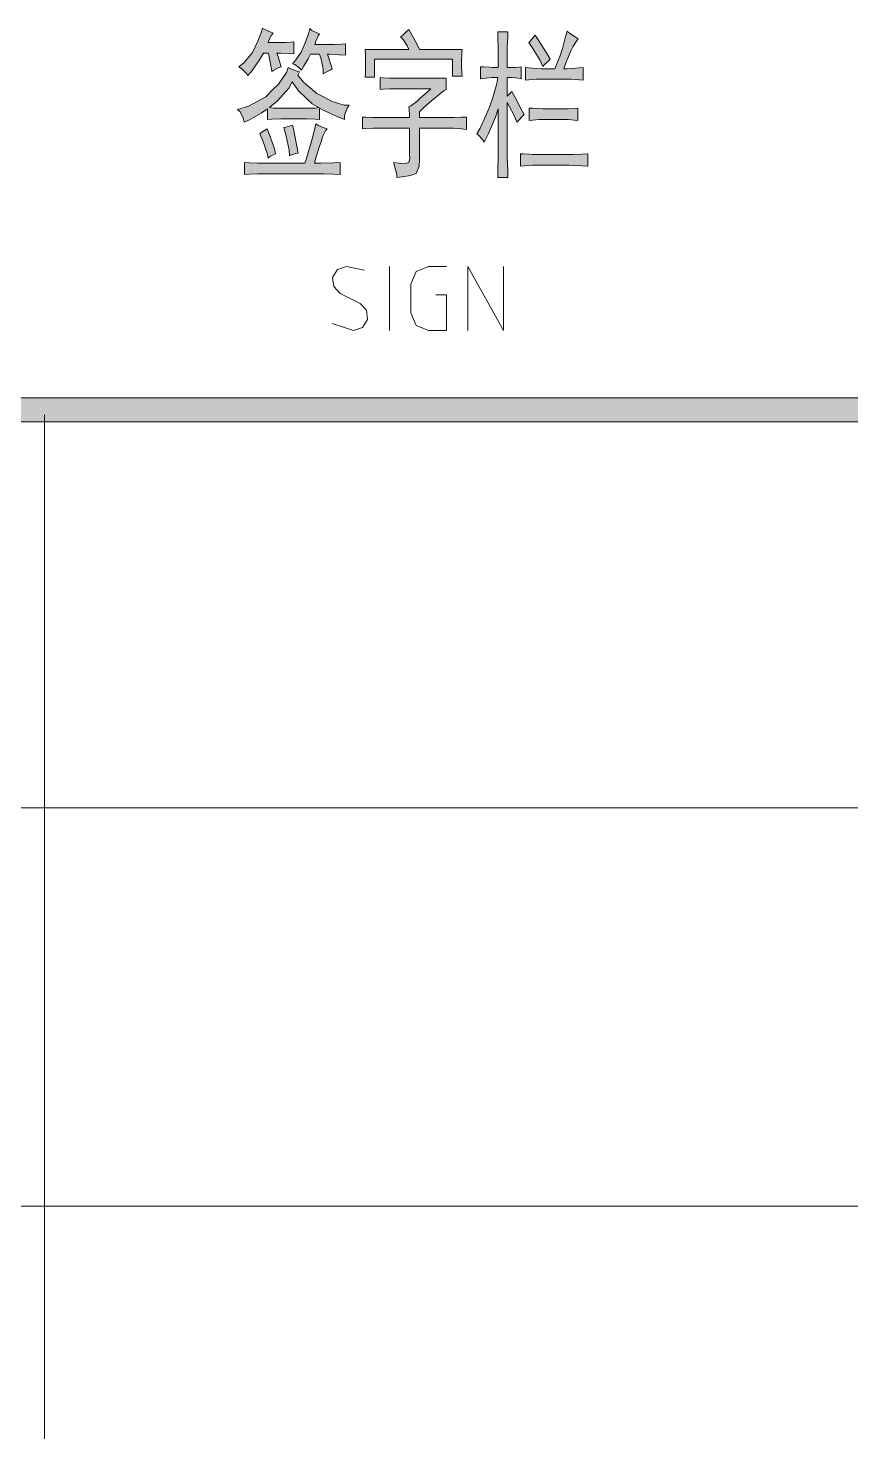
# Model space of a CAD drawing. Header units: millimetres. Extents: x 568 to 3948041, y -25191 to 63890.
# Drawn here: x 3941210 to 3943434, y -2779 to 1012 of the extents above; entities that cross this region are included whole.
import ezdxf

# ---------------------------------------------------------------- set-up
doc = ezdxf.new("R2010")
doc.units = ezdxf.units.MM

msp = doc.modelspace()

# ---------------------------------------------------------------- hatches: boundary and pattern name
h = msp.add_hatch(color=0)
h.dxf.hatch_style = 2
h.paths.add_polyline_path([(3941927.8, 942.7), (3941915.6, 943.4), (3941892.8, 944.2), (3941882.2, 944.2), (3941885.3, 935.1), (3941890.6, 916.1), (3941893.6, 907), (3941886, 904.7), (3941873.9, 898.6), (3941868.5, 894.8), (3941867, 905.5), (3941862.5, 929.8), (3941859.4, 944.2), (3941845.7, 944.2), (3941835.1, 926), (3941813.8, 894.8), (3941804, 883.4), (3941798.6, 891), (3941786.5, 902.4), (3941779.6, 907), (3941794.1, 919.1), (3941816.1, 945.7), (3941823.7, 960.9), (3941830.5, 976.1), (3941840.4, 1001.9), (3941843.5, 1011.8), (3941849.5, 1008), (3941864, 1001.9), (3941872.3, 998.1), (3941867.8, 992.8), (3941860.9, 980.7), (3941858.7, 973.1), (3941897.4, 973.1), (3941905, 973.1), (3941920.2, 973.8), (3941927.8, 974.6)])
h = msp.add_hatch(color=0)
h.dxf.hatch_style = 2
h.paths.add_polyline_path([(3942031.9, 901.7), (3942025.8, 898.6), (3942013.6, 891.8), (3942007.6, 888.7), (3942006.8, 900.9), (3942001.5, 927.5), (3941997.7, 941.2), (3941973.4, 941.2), (3941966.5, 929), (3941953.6, 907.7), (3941948.3, 898.6), (3941942.2, 904.7), (3941930.8, 913.1), (3941924, 915.3), (3941933.1, 926), (3941947.5, 947.2), (3941952.9, 959.4), (3941958.2, 971.6), (3941967.3, 996.6), (3941971.1, 1010.3), (3941976.4, 1005.7), (3941990.1, 998.9), (3941997.7, 996.6), (3941993.9, 990.5), (3941987.8, 976.1), (3941984.8, 967.8), (3942031.9, 967.8), (3942038, 967.8), (3942056.2, 968.5), (3942067.6, 969.3), (3942067.6, 938.9), (3942050.1, 939.6), (3942025.8, 941.2), (3942019, 941.2), (3942022, 933.6), (3942028.1, 913.8)])
h = msp.add_hatch(color=0)
h.dxf.hatch_style = 2
h.paths.add_polyline_path([(3942238.5, 1008), (3942250.7, 987.5), (3942265.1, 960.2), (3942267.4, 954.1), (3942382.9, 954.1), (3942382.1, 941.9), (3942381.4, 922.2), (3942381.4, 915.3), (3942381.4, 909.3), (3942382.1, 892.5), (3942382.9, 881.9), (3942357.1, 881.9), (3942357.1, 927.5), (3942145.8, 927.5), (3942145.8, 879.6), (3942120.8, 879.6), (3942121.5, 891.8), (3942121.5, 910), (3942121.5, 916.8), (3942121.5, 923.7), (3942121.5, 942.7), (3942120.8, 954.1), (3942238.5, 954.1), (3942234, 964), (3942223.3, 980.7), (3942216.5, 988.3), (3942221.8, 992.1), (3942232.5, 1002.7)])
h = msp.add_hatch(color=0)
h.dxf.hatch_style = 2
h.paths.add_polyline_path([(3942432.3, 907), (3942440.6, 907), (3942456.6, 906.2), (3942464.9, 905.5), (3942480.1, 905.5), (3942480.1, 945.7), (3942480.1, 958.6), (3942479.4, 986.7), (3942479.4, 1001.9), (3942506.7, 1001.9), (3942506, 988.3), (3942504.4, 960.2), (3942504.4, 945.7), (3942504.4, 905.5), (3942519.6, 905.5), (3942525, 905.5), (3942536.4, 906.2), (3942542.4, 907), (3942542.4, 875.1), (3942540.2, 875.8), (3942527.2, 877.3), (3942517.4, 878.1), (3942504.4, 878.1), (3942504.4, 828), (3942517.4, 840.9), (3942525.7, 824.2), (3942542.4, 793), (3942550, 778.6), (3942544.7, 773.3), (3942535.6, 763.4), (3942531, 758.1), (3942523.4, 775.5), (3942509.8, 801.4), (3942504.4, 810.5), (3942504.4, 680.6), (3942504.4, 663.1), (3942506, 626.6), (3942506.7, 608.4), (3942479.4, 608.4), (3942479.4, 627.4), (3942480.1, 663.9), (3942480.1, 680.6), (3942480.1, 793.8), (3942473.3, 771.7), (3942454.3, 726.9), (3942442.1, 704.1), (3942437.6, 711), (3942427, 722.4), (3942422.4, 726.2), (3942431.5, 741.3), (3942449, 779.3), (3942457.3, 801.4), (3942465.7, 824.2), (3942476.3, 862.1), (3942479.4, 878.1), (3942462.7, 878.1), (3942432.3, 875.1)])
h = msp.add_hatch(color=0)
h.dxf.hatch_style = 2
h.paths.add_polyline_path([(3942696.7, 982.9), (3942692.1, 976.9), (3942682.2, 960.9), (3942676.9, 950.3), (3942672.4, 939.6), (3942662.5, 915.3), (3942657.9, 901.7), (3942666.3, 901.7), (3942677.7, 902.4), (3942699.7, 904.7), (3942709.6, 905.5), (3942709.6, 871.3), (3942699.7, 872), (3942676.9, 873.5), (3942665.5, 873.5), (3942597.1, 873.5), (3942584.2, 873.5), (3942562.9, 872), (3942553.8, 871.3), (3942553.8, 905.5), (3942562.9, 904.7), (3942584.2, 902.4), (3942597.1, 901.7), (3942633.6, 901.7), (3942638.2, 913.1), (3942646.5, 935.1), (3942650.3, 945.7), (3942654.1, 957.1), (3942661.7, 985.2), (3942666.3, 1003.5), (3942673.1, 998.1), (3942688.3, 988.3)])
h = msp.add_hatch(color=0)
h.dxf.hatch_style = 2
h.paths.add_polyline_path([(3942580.4, 992.8), (3942590.3, 977.6), (3942610.8, 945), (3942620.7, 927.5), (3942616.1, 922.9), (3942605.5, 913.8), (3942600.9, 908.5), (3942593.3, 924.4), (3942574.3, 957.1), (3942562.9, 973.1), (3942566.7, 976.1), (3942575.1, 986.7)])
h = msp.add_hatch(color=0)
h.paths.add_polyline_path([(3942064.6, 764.9), (3942040.2, 774.8), (3942006.8, 790), (3941997.7, 795.3), (3941997.7, 764.9), (3941986.3, 765.7), (3941964.3, 767.2), (3941953.6, 767.2), (3941904.2, 767.2), (3941892.8, 767.2), (3941869.3, 765.7), (3941857.1, 764.9), (3941857.1, 793.8), (3941839.7, 782.4), (3941808.5, 764.1), (3941794.1, 758.1), (3941791, 768.7), (3941782.7, 785.4), (3941775.8, 792.3), (3941805.5, 800.6), (3941851.8, 826.4), (3941869.3, 843.9), (3941886.8, 860.6), (3941908, 891.8), (3941912.6, 905.5), (3941919.4, 901.7), (3941934.6, 896.3), (3941943, 893.3), (3941938.4, 884.9), (3941953.6, 865.9), (3941990.1, 835.6), (3942009.8, 824.9), (3942029.6, 814.3), (3942063.8, 803.6), (3942077.5, 803.6), (3942072.1, 795.3), (3942065.3, 776.3)])
h.paths.add_polyline_path([(3941862.5, 797.6), (3941872.3, 796), (3941892.8, 795.3), (3941904.2, 795.3), (3941953.6, 795.3), (3941964.3, 795.3), (3941984.8, 796), (3941995.4, 797.6), (3941977.2, 807.4), (3941941.5, 841.6), (3941923.2, 866.7), (3941914.1, 849.2), (3941883.7, 815)])
h = msp.add_hatch(color=0)
h.dxf.hatch_style = 2
h.paths.add_polyline_path([(3942339.6, 876.6), (3942339.6, 846.2), (3942334.3, 843.2), (3942319.8, 831.8), (3942310.7, 824.2), (3942300.8, 816.6), (3942279.6, 797.6), (3942267.4, 785.4), (3942267.4, 770.2), (3942353.3, 770.2), (3942360.1, 770.2), (3942380.6, 771), (3942394.3, 771.7), (3942394.3, 738.3), (3942380.6, 739.8), (3942360.1, 741.3), (3942353.3, 741.3), (3942267.4, 741.3), (3942267.4, 655.5), (3942266.6, 638.8), (3942258.3, 619), (3942250.7, 616.7), (3942243.1, 613.7), (3942221.1, 609.9), (3942206.6, 608.4), (3942205.9, 616.7), (3942201.3, 636.5), (3942197.5, 648.7), (3942212.7, 647.1), (3942230.9, 646.4), (3942234.7, 647.9), (3942238.5, 648.7), (3942241.6, 660.1), (3942240.8, 670.7), (3942240.8, 741.3), (3942151.9, 741.3), (3942142, 741.3), (3942122.3, 740.6), (3942113.2, 739.8), (3942113.2, 771.7), (3942122.3, 771), (3942141.3, 770.2), (3942151.2, 770.2), (3942240.8, 770.2), (3942240.8, 777.8), (3942239.3, 792.3), (3942238.5, 799.1), (3942243.9, 802.1), (3942256.8, 811.2), (3942263.6, 817.3), (3942270.4, 823.4), (3942287.9, 838.6), (3942297.8, 847.7), (3942199, 847.7), (3942187.6, 847.7), (3942168.6, 847), (3942161, 846.2), (3942161, 878.1), (3942168.6, 877.3), (3942186.9, 876.6), (3942197.5, 876.6)])
h = msp.add_hatch(color=0)
h.dxf.hatch_style = 2
h.paths.add_polyline_path([(3942660.2, 793.8), (3942669.3, 793.8), (3942686.8, 794.5), (3942695.9, 795.3), (3942695.9, 761.9), (3942686.8, 763.4), (3942669.3, 764.9), (3942660.2, 764.9), (3942600.9, 764.9), (3942591.1, 764.9), (3942572.8, 763.4), (3942563.7, 761.9), (3942563.7, 795.3), (3942572.8, 795.3), (3942591.1, 794.5), (3942600.9, 793.8)])
h = msp.add_hatch(color=0)
h.dxf.hatch_style = 2
h.paths.add_polyline_path([(3941840.4, 618.3), (3941829.8, 618.3), (3941807, 617.5), (3941794.8, 616.7), (3941794.8, 648.7), (3941807.8, 647.9), (3941829.8, 647.1), (3941839.7, 647.1), (3941957.4, 647.1), (3941961.2, 657), (3941968.8, 682.1), (3941973.4, 697.3), (3941977.9, 712.5), (3941984.8, 740.6), (3941987.8, 753.5), (3941994.7, 748.9), (3942009.8, 742.1), (3942018.2, 739.8), (3942013.6, 734.5), (3942005.3, 717.8), (3942001.5, 704.9), (3941997.7, 692.7), (3941988.6, 663.9), (3941984, 647.1), (3942000.7, 647.1), (3942035.7, 647.9), (3942053.2, 648.7), (3942053.2, 616.7), (3942035.7, 617.5), (3942009.1, 618.3), (3942000, 618.3)])
h = msp.add_hatch(color=0)
h.dxf.hatch_style = 2
h.paths.add_polyline_path([(3941855.6, 739.8), (3941864, 719.3), (3941875.4, 685.9), (3941878.4, 672.2), (3941873.9, 670.7), (3941863.2, 664.6), (3941858.7, 660.1), (3941855.6, 673.7), (3941844.2, 707.2), (3941835.9, 726.2), (3941838.9, 729.2), (3941848.8, 735.3)])
h = msp.add_hatch(color=0)
h.dxf.hatch_style = 2
h.paths.add_polyline_path([(3941916.4, 666.9), (3941914.9, 682.1), (3941907.3, 720.1), (3941901.2, 742.9), (3941906.5, 744.4), (3941917.9, 747.4), (3941924, 749.7), (3941927, 739.8), (3941934.6, 701.8), (3941939.2, 673.7), (3941933.1, 673), (3941921.7, 669.9)])
h = msp.add_hatch(color=0)
h.dxf.hatch_style = 2
h.paths.add_polyline_path([(3942671.6, 670.7), (3942682.2, 670.7), (3942707.3, 671.4), (3942722.5, 672.2), (3942722.5, 638.8), (3942707.3, 639.5), (3942682.2, 641.1), (3942671.6, 641.8), (3942572.8, 641.8), (3942540.2, 638.8), (3942540.2, 672.2), (3942547.8, 672.2), (3942564.5, 671.4), (3942572.8, 670.7)])
h = msp.add_hatch(color=0)
h.dxf.hatch_style = 2
h.paths.add_polyline_path([(3939036.2, -51.1), (3939036.2, 13.5), (3946541, 13.5), (3946541, -51.1)])

# ---------------------------------------------------------------- linework, layer by layer
at = {"color": 0, "lineweight": 0}
for points in [[(3941927.8, 942.7), (3941915.6, 943.4), (3941892.8, 944.2), (3941882.2, 944.2), (3941885.3, 935.1), (3941890.6, 916.1), (3941893.6, 907), (3941886, 904.7), (3941873.9, 898.6), (3941868.5, 894.8), (3941867, 905.5), (3941862.5, 929.8), (3941859.4, 944.2), (3941845.7, 944.2), (3941835.1, 926), (3941813.8, 894.8), (3941804, 883.4), (3941798.6, 891), (3941786.5, 902.4), (3941779.6, 907), (3941794.1, 919.1), (3941816.1, 945.7), (3941823.7, 960.9), (3941830.5, 976.1), (3941840.4, 1001.9), (3941843.5, 1011.8), (3941849.5, 1008), (3941864, 1001.9), (3941872.3, 998.1), (3941867.8, 992.8), (3941860.9, 980.7), (3941858.7, 973.1), (3941897.4, 973.1), (3941905, 973.1), (3941920.2, 973.8), (3941927.8, 974.6)], [(3942031.9, 901.7), (3942025.8, 898.6), (3942013.6, 891.8), (3942007.6, 888.7), (3942006.8, 900.9), (3942001.5, 927.5), (3941997.7, 941.2), (3941973.4, 941.2), (3941966.5, 929), (3941953.6, 907.7), (3941948.3, 898.6), (3941942.2, 904.7), (3941930.8, 913.1), (3941924, 915.3), (3941933.1, 926), (3941947.5, 947.2), (3941952.9, 959.4), (3941958.2, 971.6), (3941967.3, 996.6), (3941971.1, 1010.3), (3941976.4, 1005.7), (3941990.1, 998.9), (3941997.7, 996.6), (3941993.9, 990.5), (3941987.8, 976.1), (3941984.8, 967.8), (3942031.9, 967.8), (3942038, 967.8), (3942056.2, 968.5), (3942067.6, 969.3), (3942067.6, 938.9), (3942050.1, 939.6), (3942025.8, 941.2), (3942019, 941.2), (3942022, 933.6), (3942028.1, 913.8)], [(3942238.5, 1008), (3942250.7, 987.5), (3942265.1, 960.2), (3942267.4, 954.1), (3942382.9, 954.1), (3942382.1, 941.9), (3942381.4, 922.2), (3942381.4, 915.3), (3942381.4, 909.3), (3942382.1, 892.5), (3942382.9, 881.9), (3942357.1, 881.9), (3942357.1, 927.5), (3942145.8, 927.5), (3942145.8, 879.6), (3942120.8, 879.6), (3942121.5, 891.8), (3942121.5, 910), (3942121.5, 916.8), (3942121.5, 923.7), (3942121.5, 942.7), (3942120.8, 954.1), (3942238.5, 954.1), (3942234, 964), (3942223.3, 980.7), (3942216.5, 988.3), (3942221.8, 992.1), (3942232.5, 1002.7)], [(3942432.3, 907), (3942440.6, 907), (3942456.6, 906.2), (3942464.9, 905.5), (3942480.1, 905.5), (3942480.1, 945.7), (3942480.1, 958.6), (3942479.4, 986.7), (3942479.4, 1001.9), (3942506.7, 1001.9), (3942506, 988.3), (3942504.4, 960.2), (3942504.4, 945.7), (3942504.4, 905.5), (3942519.6, 905.5), (3942525, 905.5), (3942536.4, 906.2), (3942542.4, 907), (3942542.4, 875.1), (3942540.2, 875.8), (3942527.2, 877.3), (3942517.4, 878.1), (3942504.4, 878.1), (3942504.4, 828), (3942517.4, 840.9), (3942525.7, 824.2), (3942542.4, 793), (3942550, 778.6), (3942544.7, 773.3), (3942535.6, 763.4), (3942531, 758.1), (3942523.4, 775.5), (3942509.8, 801.4), (3942504.4, 810.5), (3942504.4, 680.6), (3942504.4, 663.1), (3942506, 626.6), (3942506.7, 608.4), (3942479.4, 608.4), (3942479.4, 627.4), (3942480.1, 663.9), (3942480.1, 680.6), (3942480.1, 793.8), (3942473.3, 771.7), (3942454.3, 726.9), (3942442.1, 704.1), (3942437.6, 711), (3942427, 722.4), (3942422.4, 726.2), (3942431.5, 741.3), (3942449, 779.3), (3942457.3, 801.4), (3942465.7, 824.2), (3942476.3, 862.1), (3942479.4, 878.1), (3942462.7, 878.1), (3942432.3, 875.1)], [(3942696.7, 982.9), (3942692.1, 976.9), (3942682.2, 960.9), (3942676.9, 950.3), (3942672.4, 939.6), (3942662.5, 915.3), (3942657.9, 901.7), (3942666.3, 901.7), (3942677.7, 902.4), (3942699.7, 904.7), (3942709.6, 905.5), (3942709.6, 871.3), (3942699.7, 872), (3942676.9, 873.5), (3942665.5, 873.5), (3942597.1, 873.5), (3942584.2, 873.5), (3942562.9, 872), (3942553.8, 871.3), (3942553.8, 905.5), (3942562.9, 904.7), (3942584.2, 902.4), (3942597.1, 901.7), (3942633.6, 901.7), (3942638.2, 913.1), (3942646.5, 935.1), (3942650.3, 945.7), (3942654.1, 957.1), (3942661.7, 985.2), (3942666.3, 1003.5), (3942673.1, 998.1), (3942688.3, 988.3)], [(3942580.4, 992.8), (3942590.3, 977.6), (3942610.8, 945), (3942620.7, 927.5), (3942616.1, 922.9), (3942605.5, 913.8), (3942600.9, 908.5), (3942593.3, 924.4), (3942574.3, 957.1), (3942562.9, 973.1), (3942566.7, 976.1), (3942575.1, 986.7)], [(3942064.6, 764.9), (3942040.2, 774.8), (3942006.8, 790), (3941997.7, 795.3), (3941997.7, 764.9), (3941986.3, 765.7), (3941964.3, 767.2), (3941953.6, 767.2), (3941904.2, 767.2), (3941892.8, 767.2), (3941869.3, 765.7), (3941857.1, 764.9), (3941857.1, 793.8), (3941839.7, 782.4), (3941808.5, 764.1), (3941794.1, 758.1), (3941791, 768.7), (3941782.7, 785.4), (3941775.8, 792.3), (3941805.5, 800.6), (3941851.8, 826.4), (3941869.3, 843.9), (3941886.8, 860.6), (3941908, 891.8), (3941912.6, 905.5), (3941919.4, 901.7), (3941934.6, 896.3), (3941943, 893.3), (3941938.4, 884.9), (3941953.6, 865.9), (3941990.1, 835.6), (3942009.8, 824.9), (3942029.6, 814.3), (3942063.8, 803.6), (3942077.5, 803.6), (3942072.1, 795.3), (3942065.3, 776.3)], [(3942339.6, 876.6), (3942339.6, 846.2), (3942334.3, 843.2), (3942319.8, 831.8), (3942310.7, 824.2), (3942300.8, 816.6), (3942279.6, 797.6), (3942267.4, 785.4), (3942267.4, 770.2), (3942353.3, 770.2), (3942360.1, 770.2), (3942380.6, 771), (3942394.3, 771.7), (3942394.3, 738.3), (3942380.6, 739.8), (3942360.1, 741.3), (3942353.3, 741.3), (3942267.4, 741.3), (3942267.4, 655.5), (3942266.6, 638.8), (3942258.3, 619), (3942250.7, 616.7), (3942243.1, 613.7), (3942221.1, 609.9), (3942206.6, 608.4), (3942205.9, 616.7), (3942201.3, 636.5), (3942197.5, 648.7), (3942212.7, 647.1), (3942230.9, 646.4), (3942234.7, 647.9), (3942238.5, 648.7), (3942241.6, 660.1), (3942240.8, 670.7), (3942240.8, 741.3), (3942151.9, 741.3), (3942142, 741.3), (3942122.3, 740.6), (3942113.2, 739.8), (3942113.2, 771.7), (3942122.3, 771), (3942141.3, 770.2), (3942151.2, 770.2), (3942240.8, 770.2), (3942240.8, 777.8), (3942239.3, 792.3), (3942238.5, 799.1), (3942243.9, 802.1), (3942256.8, 811.2), (3942263.6, 817.3), (3942270.4, 823.4), (3942287.9, 838.6), (3942297.8, 847.7), (3942199, 847.7), (3942187.6, 847.7), (3942168.6, 847), (3942161, 846.2), (3942161, 878.1), (3942168.6, 877.3), (3942186.9, 876.6), (3942197.5, 876.6)], [(3941862.5, 797.6), (3941872.3, 796), (3941892.8, 795.3), (3941904.2, 795.3), (3941953.6, 795.3), (3941964.3, 795.3), (3941984.8, 796), (3941995.4, 797.6), (3941977.2, 807.4), (3941941.5, 841.6), (3941923.2, 866.7), (3941914.1, 849.2), (3941883.7, 815)], [(3942660.2, 793.8), (3942669.3, 793.8), (3942686.8, 794.5), (3942695.9, 795.3), (3942695.9, 761.9), (3942686.8, 763.4), (3942669.3, 764.9), (3942660.2, 764.9), (3942600.9, 764.9), (3942591.1, 764.9), (3942572.8, 763.4), (3942563.7, 761.9), (3942563.7, 795.3), (3942572.8, 795.3), (3942591.1, 794.5), (3942600.9, 793.8)], [(3941840.4, 618.3), (3941829.8, 618.3), (3941807, 617.5), (3941794.8, 616.7), (3941794.8, 648.7), (3941807.8, 647.9), (3941829.8, 647.1), (3941839.7, 647.1), (3941957.4, 647.1), (3941961.2, 657), (3941968.8, 682.1), (3941973.4, 697.3), (3941977.9, 712.5), (3941984.8, 740.6), (3941987.8, 753.5), (3941994.7, 748.9), (3942009.8, 742.1), (3942018.2, 739.8), (3942013.6, 734.5), (3942005.3, 717.8), (3942001.5, 704.9), (3941997.7, 692.7), (3941988.6, 663.9), (3941984, 647.1), (3942000.7, 647.1), (3942035.7, 647.9), (3942053.2, 648.7), (3942053.2, 616.7), (3942035.7, 617.5), (3942009.1, 618.3), (3942000, 618.3)], [(3941855.6, 739.8), (3941864, 719.3), (3941875.4, 685.9), (3941878.4, 672.2), (3941873.9, 670.7), (3941863.2, 664.6), (3941858.7, 660.1), (3941855.6, 673.7), (3941844.2, 707.2), (3941835.9, 726.2), (3941838.9, 729.2), (3941848.8, 735.3)], [(3941916.4, 666.9), (3941914.9, 682.1), (3941907.3, 720.1), (3941901.2, 742.9), (3941906.5, 744.4), (3941917.9, 747.4), (3941924, 749.7), (3941927, 739.8), (3941934.6, 701.8), (3941939.2, 673.7), (3941933.1, 673), (3941921.7, 669.9)], [(3942671.6, 670.7), (3942682.2, 670.7), (3942707.3, 671.4), (3942722.5, 672.2), (3942722.5, 638.8), (3942707.3, 639.5), (3942682.2, 641.1), (3942671.6, 641.8), (3942572.8, 641.8), (3942540.2, 638.8), (3942540.2, 672.2), (3942547.8, 672.2), (3942564.5, 671.4), (3942572.8, 670.7)], [(3939036.2, -51.1), (3939036.2, 13.5), (3946541, 13.5), (3946541, -51.1)]]:
    msp.add_lwpolyline(points, close=True, dxfattribs=at)
for points in [[(3942118.5, 358.4), (3942070.6, 368.3), (3942046.3, 360), (3942032.6, 338.7), (3942035.7, 313.6), (3942053.2, 295.4)], [(3942186.1, 195.1), (3942186.1, 368.3)], [(3942291.7, 368.3), (3942258.3, 354.6), (3942243.9, 320.4)], [(3942291.7, 368.3), (3942340.3, 368.3)], [(3942398.1, 195.1), (3942398.1, 368.3), (3942494.6, 195.1), (3942494.6, 368.3)], [(3942243.9, 243), (3942243.9, 320.4)], [(3942053.2, 295.4), (3942107.1, 268)], [(3942089.6, 195.1), (3942113.9, 203.4), (3942126.9, 224.7), (3942124.6, 249.8), (3942107.1, 268)], [(3942311.5, 291.6), (3942340.3, 291.6), (3942340.3, 195.1), (3942291.7, 195.1)], [(3942243.9, 243), (3942258.3, 208.8), (3942291.7, 195.1)], [(3942031.9, 214.1), (3942089.6, 195.1)], [(3941253.9, -8634.7), (3941253.9, -32.1)], [(3939036.2, -1093.5), (3946541, -1093.5)], [(3939036.2, -2169.3), (3941253.9, -2169.3)], [(3941253.9, -2169.3), (3946541, -2169.3)]]:
    msp.add_lwpolyline(points, dxfattribs=at)

doc.saveas('drawing.dxf')
